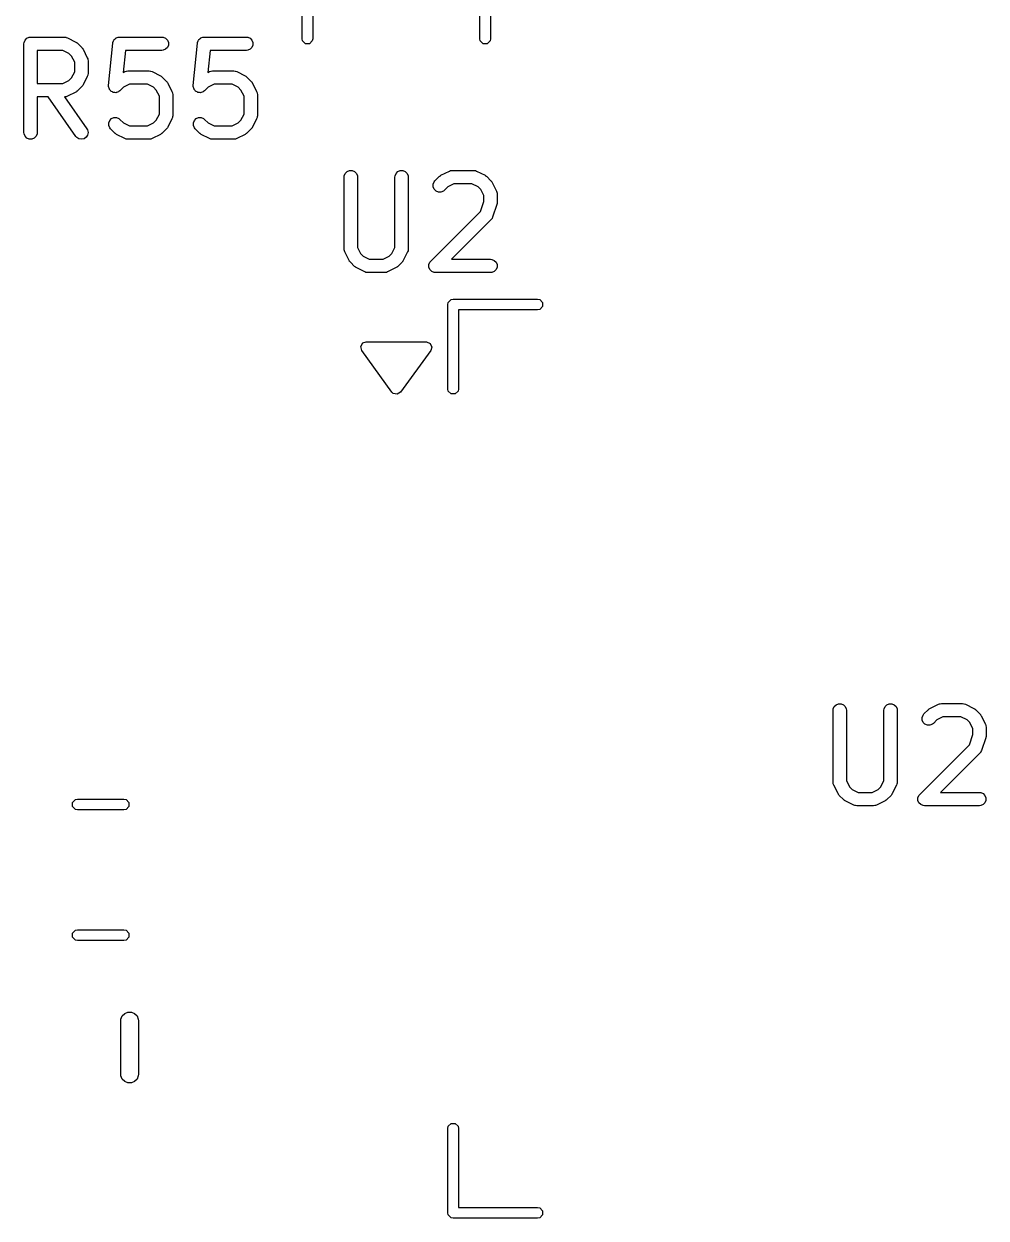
# Model space of a CAD drawing. Header units: inches. Extents: x 1.31 to 5.24, y -7.02 to -1.13.
# Drawn here: x 3.516 to 3.942, y -3.225 to -2.696 of the extents above; entities that cross this region are included whole.
import ezdxf

# ---------------------------------------------------------------- set-up
doc = ezdxf.new("R2010")
doc.units = ezdxf.units.IN
doc.header["$MEASUREMENT"] = 0
doc.layers.add('F.Silkscreen', color=41, linetype='CONTINUOUS', true_color=0xf2eda1)

msp = doc.modelspace()

# ---------------------------------------------------------------- linework, layer by layer
at = {"layer": 'F.Silkscreen', "linetype": 'CONTINUOUS'}
for p, q in [((3.63937, -2.70276), (3.63937, -2.54488)), ((3.72283, -2.54488), (3.72283, -2.70276)), ((3.64409, -2.54724), (3.64409, -2.70276)), ((3.71811, -2.70276), (3.71811, -2.54724)), ((3.51623, -2.70434), (3.51667, -2.70327)), ((3.51667, -2.70327), (3.51748, -2.70246)), ((3.51748, -2.70246), (3.51855, -2.70202)), ((3.51855, -2.70202), (3.51912, -2.70196)), ((3.51912, -2.70196), (3.53412, -2.70196)), ((3.53412, -2.70196), (3.5347, -2.70202)), ((3.5347, -2.70202), (3.53479, -2.70206)), ((3.53479, -2.70206), (3.5349, -2.70207)), ((3.5349, -2.70207), (3.53544, -2.70227)), ((3.53544, -2.70227), (3.53919, -2.70415)), ((3.55587, -2.70367), (3.55604, -2.70327)), ((3.55604, -2.70327), (3.55614, -2.70317)), ((3.55614, -2.70317), (3.55621, -2.70304)), ((3.55621, -2.70304), (3.55655, -2.70276)), ((3.55655, -2.70276), (3.55685, -2.70246)), ((3.55685, -2.70246), (3.55699, -2.7024)), ((3.55699, -2.7024), (3.5571, -2.70231)), ((3.5571, -2.70231), (3.55752, -2.70218)), ((3.55752, -2.70218), (3.55792, -2.70202)), ((3.55792, -2.70202), (3.55814, -2.702)), ((3.55814, -2.702), (3.55821, -2.70198)), ((3.55821, -2.70198), (3.55828, -2.70198)), ((3.55828, -2.70198), (3.55849, -2.70196)), ((3.55849, -2.70196), (3.57724, -2.70196)), ((3.57724, -2.70196), (3.57782, -2.70202)), ((3.57782, -2.70202), (3.57888, -2.70246)), ((3.57888, -2.70246), (3.5797, -2.70327)), ((3.5797, -2.70327), (3.58014, -2.70434)), ((3.59337, -2.70367), (3.59353, -2.70327)), ((3.59353, -2.70327), (3.59364, -2.70317)), ((3.59364, -2.70317), (3.59371, -2.70304)), ((3.59371, -2.70304), (3.59404, -2.70276)), ((3.59404, -2.70276), (3.59435, -2.70246)), ((3.59435, -2.70246), (3.59448, -2.7024)), ((3.59448, -2.7024), (3.5946, -2.70231)), ((3.5946, -2.70231), (3.59501, -2.70218)), ((3.59501, -2.70218), (3.59541, -2.70202)), ((3.59541, -2.70202), (3.59563, -2.702)), ((3.59563, -2.702), (3.5957, -2.70198)), ((3.5957, -2.70198), (3.59577, -2.70198)), ((3.59577, -2.70198), (3.59599, -2.70196)), ((3.59599, -2.70196), (3.61474, -2.70196)), ((3.61474, -2.70196), (3.61531, -2.70202)), ((3.61531, -2.70202), (3.61638, -2.70246)), ((3.61638, -2.70246), (3.61719, -2.70327)), ((3.61719, -2.70327), (3.61763, -2.70434)), ((3.63955, -2.70366), (3.63937, -2.70276)), ((3.64409, -2.70276), (3.64391, -2.70366)), ((3.71829, -2.70366), (3.71811, -2.70276)), ((3.72283, -2.70276), (3.72265, -2.70366)), ((3.51617, -2.70491), (3.51623, -2.70434)), ((3.51617, -2.74428), (3.51617, -2.70491)), ((3.53342, -2.70787), (3.52208, -2.70787)), ((3.52208, -2.70787), (3.52208, -2.72258)), ((3.53612, -2.70922), (3.53342, -2.70787)), ((3.53919, -2.70415), (3.53944, -2.7043)), ((3.53944, -2.7043), (3.53951, -2.70433)), ((3.53951, -2.70433), (3.53959, -2.7044)), ((3.53959, -2.7044), (3.53968, -2.70446)), ((3.53968, -2.70446), (3.53973, -2.70452)), ((3.53973, -2.70452), (3.53996, -2.7047)), ((3.53996, -2.7047), (3.54183, -2.70658)), ((3.54183, -2.70658), (3.54202, -2.7068)), ((3.54202, -2.7068), (3.54208, -2.70685)), ((3.54208, -2.70685), (3.54213, -2.70694)), ((3.54213, -2.70694), (3.5422, -2.70702)), ((3.5422, -2.70702), (3.54223, -2.7071)), ((3.54223, -2.7071), (3.54239, -2.70734)), ((3.54239, -2.70734), (3.54426, -2.71109)), ((3.55368, -2.72337), (3.55555, -2.70462)), ((3.55555, -2.70462), (3.5556, -2.70441)), ((3.5556, -2.70434), (3.55562, -2.70427)), ((3.5556, -2.70441), (3.5556, -2.70434)), ((3.55562, -2.70427), (3.55567, -2.70405)), ((3.55567, -2.70405), (3.55587, -2.70367)), ((3.56116, -2.70787), (3.56019, -2.71764)), ((3.57724, -2.70787), (3.56116, -2.70787)), ((3.57782, -2.70781), (3.57724, -2.70787)), ((3.57888, -2.70737), (3.57782, -2.70781)), ((3.5797, -2.70655), (3.57888, -2.70737)), ((3.58014, -2.70549), (3.5797, -2.70655)), ((3.58014, -2.70434), (3.58014, -2.70549)), ((3.59118, -2.72337), (3.59305, -2.70462)), ((3.59305, -2.70462), (3.59309, -2.70441)), ((3.59309, -2.70434), (3.59312, -2.70427)), ((3.59309, -2.70441), (3.59309, -2.70434)), ((3.59312, -2.70427), (3.59316, -2.70405)), ((3.59316, -2.70405), (3.59337, -2.70367)), ((3.59866, -2.70787), (3.59768, -2.71764)), ((3.61474, -2.70787), (3.59866, -2.70787)), ((3.61531, -2.70781), (3.61474, -2.70787)), ((3.61638, -2.70737), (3.61531, -2.70781)), ((3.61719, -2.70655), (3.61638, -2.70737)), ((3.61763, -2.70549), (3.61719, -2.70655)), ((3.61763, -2.70434), (3.61763, -2.70549)), ((3.64083, -2.70494), (3.63955, -2.70366)), ((3.64264, -2.70494), (3.64083, -2.70494)), ((3.64391, -2.70366), (3.64264, -2.70494)), ((3.71957, -2.70494), (3.71829, -2.70366)), ((3.72138, -2.70494), (3.71957, -2.70494)), ((3.72265, -2.70366), (3.72138, -2.70494)), ((3.53732, -2.71041), (3.53612, -2.70922)), ((3.53867, -2.71311), (3.53732, -2.71041)), ((3.53867, -2.71734), (3.53867, -2.71311)), ((3.54426, -2.71109), (3.54447, -2.71163)), ((3.54447, -2.71163), (3.54448, -2.71174)), ((3.54448, -2.71174), (3.54452, -2.71184)), ((3.54452, -2.71184), (3.54457, -2.71241)), ((3.54457, -2.71241), (3.54457, -2.71804)), ((3.53732, -2.72004), (3.53867, -2.71734)), ((3.54426, -2.71936), (3.54239, -2.72311)), ((3.54447, -2.71882), (3.54426, -2.71936)), ((3.54448, -2.71871), (3.54447, -2.71882)), ((3.54452, -2.71861), (3.54448, -2.71871)), ((3.54457, -2.71804), (3.54452, -2.71861)), ((3.56019, -2.71764), (3.56092, -2.71727)), ((3.56092, -2.71727), (3.56146, -2.71706)), ((3.56146, -2.71706), (3.56157, -2.71706)), ((3.56157, -2.71706), (3.56167, -2.71702)), ((3.56167, -2.71702), (3.56224, -2.71696)), ((3.56224, -2.71696), (3.57162, -2.71696)), ((3.57162, -2.71696), (3.57219, -2.71702)), ((3.57219, -2.71702), (3.57229, -2.71706)), ((3.57229, -2.71706), (3.5724, -2.71706)), ((3.5724, -2.71706), (3.57294, -2.71727)), ((3.57294, -2.71727), (3.57669, -2.71915)), ((3.57669, -2.71915), (3.57693, -2.7193)), ((3.57693, -2.7193), (3.57701, -2.71933)), ((3.57701, -2.71933), (3.57709, -2.7194)), ((3.57709, -2.7194), (3.57718, -2.71945)), ((3.57718, -2.71945), (3.57723, -2.71951)), ((3.57723, -2.71951), (3.57745, -2.7197)), ((3.59768, -2.71764), (3.59842, -2.71727)), ((3.59842, -2.71727), (3.59896, -2.71706)), ((3.59896, -2.71706), (3.59906, -2.71706)), ((3.59906, -2.71706), (3.59916, -2.71702)), ((3.59916, -2.71702), (3.59974, -2.71696)), ((3.59974, -2.71696), (3.60911, -2.71696)), ((3.60911, -2.71696), (3.60969, -2.71702)), ((3.60969, -2.71702), (3.60979, -2.71706)), ((3.60979, -2.71706), (3.60989, -2.71706)), ((3.60989, -2.71706), (3.61043, -2.71727)), ((3.61043, -2.71727), (3.61418, -2.71915)), ((3.61418, -2.71915), (3.61443, -2.7193)), ((3.61443, -2.7193), (3.6145, -2.71933)), ((3.6145, -2.71933), (3.61458, -2.7194)), ((3.61458, -2.7194), (3.61467, -2.71945)), ((3.61467, -2.71945), (3.61472, -2.71951)), ((3.61472, -2.71951), (3.61495, -2.7197)), ((3.52208, -2.72258), (3.53342, -2.72258)), ((3.53342, -2.72258), (3.53612, -2.72124)), ((3.53612, -2.72124), (3.53732, -2.72004)), ((3.54183, -2.72387), (3.53996, -2.72575)), ((3.54202, -2.72365), (3.54183, -2.72387)), ((3.54208, -2.7236), (3.54202, -2.72365)), ((3.54213, -2.72351), (3.54208, -2.7236)), ((3.5422, -2.72343), (3.54213, -2.72351)), ((3.54223, -2.72336), (3.5422, -2.72343)), ((3.54239, -2.72311), (3.54223, -2.72336)), ((3.55368, -2.72395), (3.55368, -2.72337)), ((3.55372, -2.72409), (3.55368, -2.72395)), ((3.55372, -2.72424), (3.55372, -2.72409)), ((3.55389, -2.72464), (3.55372, -2.72424)), ((3.55401, -2.72505), (3.55389, -2.72464)), ((3.56024, -2.72421), (3.55871, -2.72575)), ((3.56294, -2.72287), (3.56024, -2.72421)), ((3.57092, -2.72287), (3.56294, -2.72287)), ((3.57362, -2.72421), (3.57092, -2.72287)), ((3.57481, -2.72541), (3.57362, -2.72421)), ((3.57745, -2.7197), (3.57933, -2.72157)), ((3.57933, -2.72157), (3.57951, -2.7218)), ((3.57951, -2.7218), (3.57957, -2.72185)), ((3.57957, -2.72185), (3.57963, -2.72194)), ((3.57963, -2.72194), (3.5797, -2.72202)), ((3.5797, -2.72202), (3.57973, -2.72209)), ((3.57973, -2.72209), (3.57988, -2.72234)), ((3.57988, -2.72234), (3.58176, -2.72609)), ((3.59117, -2.72395), (3.59118, -2.72337)), ((3.59122, -2.72409), (3.59117, -2.72395)), ((3.59122, -2.72424), (3.59122, -2.72409)), ((3.59138, -2.72464), (3.59122, -2.72424)), ((3.59151, -2.72505), (3.59138, -2.72464)), ((3.59774, -2.72421), (3.5962, -2.72575)), ((3.60043, -2.72287), (3.59774, -2.72421)), ((3.60841, -2.72287), (3.60043, -2.72287)), ((3.61111, -2.72421), (3.60841, -2.72287)), ((3.61231, -2.72541), (3.61111, -2.72421)), ((3.61495, -2.7197), (3.61682, -2.72157)), ((3.61682, -2.72157), (3.61701, -2.7218)), ((3.61701, -2.7218), (3.61707, -2.72185)), ((3.61707, -2.72185), (3.61712, -2.72194)), ((3.61712, -2.72194), (3.61719, -2.72202)), ((3.61719, -2.72202), (3.61722, -2.72209)), ((3.61722, -2.72209), (3.61738, -2.72234)), ((3.61738, -2.72234), (3.61925, -2.72609)), ((3.52696, -2.72849), (3.52208, -2.72849)), ((3.52208, -2.72849), (3.52208, -2.74428)), ((3.5392, -2.74598), (3.52696, -2.72849)), ((3.5347, -2.72843), (3.53416, -2.72848)), ((3.53416, -2.72848), (3.54404, -2.74259)), ((3.53479, -2.72839), (3.5347, -2.72843)), ((3.5349, -2.72838), (3.53479, -2.72839)), ((3.53544, -2.72818), (3.5349, -2.72838)), ((3.53919, -2.7263), (3.53544, -2.72818)), ((3.53944, -2.72615), (3.53919, -2.7263)), ((3.53951, -2.72612), (3.53944, -2.72615)), ((3.53959, -2.72605), (3.53951, -2.72612)), ((3.53968, -2.72599), (3.53959, -2.72605)), ((3.53973, -2.72594), (3.53968, -2.72599)), ((3.53996, -2.72575), (3.53973, -2.72594)), ((3.55411, -2.72516), (3.55401, -2.72505)), ((3.55416, -2.7253), (3.55411, -2.72516)), ((3.55447, -2.72561), (3.55416, -2.7253)), ((3.55474, -2.72594), (3.55447, -2.72561)), ((3.55487, -2.72601), (3.55474, -2.72594)), ((3.55498, -2.72612), (3.55487, -2.72601)), ((3.55538, -2.72628), (3.55498, -2.72612)), ((3.55576, -2.72649), (3.55538, -2.72628)), ((3.5559, -2.7265), (3.55576, -2.72649)), ((3.55604, -2.72656), (3.5559, -2.7265)), ((3.55647, -2.72656), (3.55604, -2.72656)), ((3.5569, -2.7266), (3.55647, -2.72656)), ((3.55705, -2.72656), (3.5569, -2.7266)), ((3.55719, -2.72656), (3.55705, -2.72656)), ((3.55759, -2.72639), (3.55719, -2.72656)), ((3.55801, -2.72627), (3.55759, -2.72639)), ((3.55812, -2.72617), (3.55801, -2.72627)), ((3.55826, -2.72612), (3.55812, -2.72617)), ((3.55871, -2.72575), (3.55826, -2.72612)), ((3.57616, -2.72811), (3.57481, -2.72541)), ((3.57616, -2.73609), (3.57616, -2.72811)), ((3.58176, -2.72609), (3.58196, -2.72663)), ((3.58196, -2.72663), (3.58197, -2.72674)), ((3.58197, -2.72674), (3.58201, -2.72684)), ((3.58201, -2.72684), (3.58207, -2.72741)), ((3.58207, -2.72741), (3.58207, -2.73679)), ((3.5916, -2.72516), (3.59151, -2.72505)), ((3.59166, -2.7253), (3.5916, -2.72516)), ((3.59196, -2.72561), (3.59166, -2.7253)), ((3.59224, -2.72594), (3.59196, -2.72561)), ((3.59237, -2.72601), (3.59224, -2.72594)), ((3.59247, -2.72612), (3.59237, -2.72601)), ((3.59287, -2.72628), (3.59247, -2.72612)), ((3.59325, -2.72649), (3.59287, -2.72628)), ((3.5934, -2.7265), (3.59325, -2.72649)), ((3.59354, -2.72656), (3.5934, -2.7265)), ((3.59397, -2.72656), (3.59354, -2.72656)), ((3.5944, -2.7266), (3.59397, -2.72656)), ((3.59454, -2.72656), (3.5944, -2.7266)), ((3.59469, -2.72656), (3.59454, -2.72656)), ((3.59509, -2.72639), (3.59469, -2.72656)), ((3.5955, -2.72627), (3.59509, -2.72639)), ((3.59562, -2.72617), (3.5955, -2.72627)), ((3.59575, -2.72612), (3.59562, -2.72617)), ((3.5962, -2.72575), (3.59575, -2.72612)), ((3.61366, -2.72811), (3.61231, -2.72541)), ((3.61366, -2.73609), (3.61366, -2.72811)), ((3.61925, -2.72609), (3.61946, -2.72663)), ((3.61946, -2.72663), (3.61947, -2.72674)), ((3.61947, -2.72674), (3.61951, -2.72684)), ((3.61951, -2.72684), (3.61956, -2.72741)), ((3.61956, -2.72741), (3.61956, -2.73679)), ((3.55372, -2.73996), (3.55416, -2.73889)), ((3.55372, -2.74111), (3.55372, -2.73996)), ((3.55416, -2.73889), (3.55498, -2.73808)), ((3.55498, -2.73808), (3.55604, -2.73764)), ((3.55604, -2.73764), (3.55719, -2.73764)), ((3.55719, -2.73764), (3.55826, -2.73808)), ((3.55826, -2.73808), (3.55871, -2.73845)), ((3.55871, -2.73845), (3.56024, -2.73998)), ((3.56024, -2.73998), (3.56294, -2.74133)), ((3.57092, -2.74133), (3.57362, -2.73998)), ((3.57362, -2.73998), (3.57481, -2.73879)), ((3.57481, -2.73879), (3.57616, -2.73609)), ((3.58176, -2.73811), (3.57988, -2.74186)), ((3.58196, -2.73757), (3.58176, -2.73811)), ((3.58197, -2.73746), (3.58196, -2.73757)), ((3.58201, -2.73736), (3.58197, -2.73746)), ((3.58207, -2.73679), (3.58201, -2.73736)), ((3.59122, -2.73996), (3.59166, -2.73889)), ((3.59122, -2.74111), (3.59122, -2.73996)), ((3.59166, -2.73889), (3.59247, -2.73808)), ((3.59247, -2.73808), (3.59354, -2.73764)), ((3.59354, -2.73764), (3.59469, -2.73764)), ((3.59469, -2.73764), (3.59575, -2.73808)), ((3.59575, -2.73808), (3.5962, -2.73845)), ((3.5962, -2.73845), (3.59774, -2.73998)), ((3.59774, -2.73998), (3.60043, -2.74133)), ((3.60841, -2.74133), (3.61111, -2.73998)), ((3.61111, -2.73998), (3.61231, -2.73879)), ((3.61231, -2.73879), (3.61366, -2.73609)), ((3.61925, -2.73811), (3.61738, -2.74186)), ((3.61946, -2.73757), (3.61925, -2.73811)), ((3.61947, -2.73746), (3.61946, -2.73757)), ((3.61951, -2.73736), (3.61947, -2.73746)), ((3.61956, -2.73679), (3.61951, -2.73736)), ((3.51623, -2.74486), (3.51617, -2.74428)), ((3.51667, -2.74592), (3.51623, -2.74486)), ((3.51748, -2.74674), (3.51667, -2.74592)), ((3.52158, -2.74592), (3.52076, -2.74674)), ((3.52202, -2.74486), (3.52158, -2.74592)), ((3.52208, -2.74428), (3.52202, -2.74486)), ((3.54437, -2.74535), (3.54375, -2.74633)), ((3.54404, -2.74259), (3.54432, -2.7431)), ((3.54432, -2.7431), (3.54457, -2.74422)), ((3.54457, -2.74422), (3.54437, -2.74535)), ((3.55416, -2.74218), (3.55372, -2.74111)), ((3.55453, -2.74262), (3.55416, -2.74218)), ((3.5564, -2.7445), (3.55453, -2.74262)), ((3.55663, -2.74468), (3.5564, -2.7445)), ((3.55668, -2.74474), (3.55663, -2.74468)), ((3.55677, -2.7448), (3.55668, -2.74474)), ((3.55685, -2.74486), (3.55677, -2.7448)), ((3.55692, -2.74489), (3.55685, -2.74486)), ((3.55717, -2.74505), (3.55692, -2.74489)), ((3.56092, -2.74693), (3.55717, -2.74505)), ((3.56294, -2.74133), (3.57092, -2.74133)), ((3.57669, -2.74505), (3.57294, -2.74693)), ((3.57693, -2.74489), (3.57669, -2.74505)), ((3.57701, -2.74486), (3.57693, -2.74489)), ((3.57709, -2.7448), (3.57701, -2.74486)), ((3.57718, -2.74474), (3.57709, -2.7448)), ((3.57723, -2.74468), (3.57718, -2.74474)), ((3.57745, -2.7445), (3.57723, -2.74468)), ((3.57933, -2.74262), (3.57745, -2.7445)), ((3.57951, -2.7424), (3.57933, -2.74262)), ((3.57957, -2.74235), (3.57951, -2.7424)), ((3.57963, -2.74226), (3.57957, -2.74235)), ((3.5797, -2.74218), (3.57963, -2.74226)), ((3.57973, -2.7421), (3.5797, -2.74218)), ((3.57988, -2.74186), (3.57973, -2.7421)), ((3.59166, -2.74218), (3.59122, -2.74111)), ((3.59203, -2.74262), (3.59166, -2.74218)), ((3.5939, -2.7445), (3.59203, -2.74262)), ((3.59413, -2.74468), (3.5939, -2.7445)), ((3.59418, -2.74474), (3.59413, -2.74468)), ((3.59427, -2.7448), (3.59418, -2.74474)), ((3.59435, -2.74486), (3.59427, -2.7448)), ((3.59442, -2.74489), (3.59435, -2.74486)), ((3.59467, -2.74505), (3.59442, -2.74489)), ((3.59842, -2.74693), (3.59467, -2.74505)), ((3.60043, -2.74133), (3.60841, -2.74133)), ((3.61418, -2.74505), (3.61043, -2.74693)), ((3.61443, -2.74489), (3.61418, -2.74505)), ((3.6145, -2.74486), (3.61443, -2.74489)), ((3.61458, -2.7448), (3.6145, -2.74486)), ((3.61467, -2.74474), (3.61458, -2.7448)), ((3.61472, -2.74468), (3.61467, -2.74474)), ((3.61495, -2.7445), (3.61472, -2.74468)), ((3.61682, -2.74262), (3.61495, -2.7445)), ((3.61701, -2.7424), (3.61682, -2.74262)), ((3.61707, -2.74235), (3.61701, -2.7424)), ((3.61712, -2.74226), (3.61707, -2.74235)), ((3.61719, -2.74218), (3.61712, -2.74226)), ((3.61722, -2.7421), (3.61719, -2.74218)), ((3.61738, -2.74186), (3.61722, -2.7421)), ((3.51855, -2.74718), (3.51748, -2.74674)), ((3.5197, -2.74718), (3.51855, -2.74718)), ((3.52076, -2.74674), (3.5197, -2.74718)), ((3.53958, -2.74642), (3.5392, -2.74598)), ((3.54055, -2.74704), (3.53958, -2.74642)), ((3.54168, -2.74724), (3.54055, -2.74704)), ((3.54281, -2.74699), (3.54168, -2.74724)), ((3.54375, -2.74633), (3.54281, -2.74699)), ((3.56146, -2.74713), (3.56092, -2.74693)), ((3.56157, -2.74714), (3.56146, -2.74713)), ((3.56167, -2.74718), (3.56157, -2.74714)), ((3.56224, -2.74724), (3.56167, -2.74718)), ((3.57162, -2.74724), (3.56224, -2.74724)), ((3.57219, -2.74718), (3.57162, -2.74724)), ((3.57229, -2.74714), (3.57219, -2.74718)), ((3.5724, -2.74713), (3.57229, -2.74714)), ((3.57294, -2.74693), (3.5724, -2.74713)), ((3.59896, -2.74713), (3.59842, -2.74693)), ((3.59906, -2.74714), (3.59896, -2.74713)), ((3.59916, -2.74718), (3.59906, -2.74714)), ((3.59974, -2.74724), (3.59916, -2.74718)), ((3.60911, -2.74724), (3.59974, -2.74724)), ((3.60969, -2.74718), (3.60911, -2.74724)), ((3.60979, -2.74714), (3.60969, -2.74718)), ((3.60989, -2.74713), (3.60979, -2.74714)), ((3.61043, -2.74693), (3.60989, -2.74713)), ((3.65849, -2.76233), (3.65931, -2.76151)), ((3.65931, -2.76151), (3.66037, -2.76107)), ((3.66037, -2.76107), (3.66152, -2.76107)), ((3.66152, -2.76107), (3.66259, -2.76151)), ((3.66259, -2.76151), (3.6634, -2.76233)), ((3.68099, -2.76233), (3.68181, -2.76151)), ((3.68181, -2.76151), (3.68287, -2.76107)), ((3.68287, -2.76107), (3.68402, -2.76107)), ((3.68402, -2.76107), (3.68509, -2.76151)), ((3.68509, -2.76151), (3.6859, -2.76233)), ((3.70087, -2.7632), (3.70462, -2.76133)), ((3.70462, -2.76133), (3.70516, -2.76112)), ((3.70516, -2.76112), (3.70527, -2.76111)), ((3.70527, -2.76111), (3.70537, -2.76107)), ((3.70537, -2.76107), (3.70594, -2.76102)), ((3.70594, -2.76102), (3.71532, -2.76102)), ((3.71532, -2.76102), (3.71589, -2.76107)), ((3.71589, -2.76107), (3.71599, -2.76111)), ((3.71599, -2.76111), (3.7161, -2.76112)), ((3.7161, -2.76112), (3.71664, -2.76133)), ((3.71664, -2.76133), (3.72039, -2.7632)), ((3.658, -2.76397), (3.65805, -2.76339)), ((3.658, -2.79584), (3.658, -2.76397)), ((3.65805, -2.76339), (3.65849, -2.76233)), ((3.6634, -2.76233), (3.66384, -2.76339)), ((3.66384, -2.76339), (3.6639, -2.76397)), ((3.6639, -2.76397), (3.6639, -2.79514)), ((3.68049, -2.76397), (3.68055, -2.76339)), ((3.68049, -2.79514), (3.68049, -2.76397)), ((3.68055, -2.76339), (3.68099, -2.76233)), ((3.6859, -2.76233), (3.68634, -2.76339)), ((3.68634, -2.76339), (3.6864, -2.76397)), ((3.6864, -2.76397), (3.6864, -2.79584)), ((3.69742, -2.76714), (3.69786, -2.76608)), ((3.69786, -2.76608), (3.69823, -2.76563)), ((3.69823, -2.76563), (3.70011, -2.76376)), ((3.70011, -2.76376), (3.70033, -2.76357)), ((3.70033, -2.76357), (3.70038, -2.76351)), ((3.70038, -2.76351), (3.70047, -2.76346)), ((3.70047, -2.76346), (3.70055, -2.76339)), ((3.70055, -2.76339), (3.70062, -2.76336)), ((3.70062, -2.76336), (3.70087, -2.7632)), ((3.70664, -2.76692), (3.70394, -2.76827)), ((3.71462, -2.76692), (3.70664, -2.76692)), ((3.71732, -2.76827), (3.71462, -2.76692)), ((3.72039, -2.7632), (3.72063, -2.76336)), ((3.72063, -2.76336), (3.72071, -2.76339)), ((3.72071, -2.76339), (3.72079, -2.76346)), ((3.72079, -2.76346), (3.72088, -2.76351)), ((3.72088, -2.76351), (3.72093, -2.76357)), ((3.72093, -2.76357), (3.72115, -2.76376)), ((3.72115, -2.76376), (3.72303, -2.76563)), ((3.72303, -2.76563), (3.72321, -2.76586)), ((3.72321, -2.76586), (3.72327, -2.76591)), ((3.72327, -2.76591), (3.72333, -2.766)), ((3.72333, -2.766), (3.7234, -2.76608)), ((3.7234, -2.76608), (3.72343, -2.76615)), ((3.72343, -2.76615), (3.72358, -2.7664)), ((3.72358, -2.7664), (3.72546, -2.77015)), ((3.69742, -2.76829), (3.69742, -2.76714)), ((3.69786, -2.76936), (3.69742, -2.76829)), ((3.69868, -2.77017), (3.69786, -2.76936)), ((3.69974, -2.77061), (3.69868, -2.77017)), ((3.70089, -2.77061), (3.69974, -2.77061)), ((3.70196, -2.77017), (3.70089, -2.77061)), ((3.70241, -2.76981), (3.70196, -2.77017)), ((3.70394, -2.76827), (3.70241, -2.76981)), ((3.71851, -2.76947), (3.71732, -2.76827)), ((3.71986, -2.77217), (3.71851, -2.76947)), ((3.71986, -2.77474), (3.71986, -2.77217)), ((3.72546, -2.77015), (3.72566, -2.77069)), ((3.72566, -2.77069), (3.72567, -2.77079)), ((3.72567, -2.77079), (3.72571, -2.77089)), ((3.72571, -2.77089), (3.72577, -2.77147)), ((3.72577, -2.77147), (3.72577, -2.77522)), ((3.71836, -2.77925), (3.71986, -2.77474)), ((3.72562, -2.77615), (3.72374, -2.78178)), ((3.72568, -2.77587), (3.72562, -2.77615)), ((3.72571, -2.77579), (3.72568, -2.77587)), ((3.72572, -2.77569), (3.72571, -2.77579)), ((3.72575, -2.77559), (3.72572, -2.77569)), ((3.72577, -2.77522), (3.72574, -2.77551)), ((3.72574, -2.77551), (3.72575, -2.77559)), ((3.69636, -2.80125), (3.71836, -2.77925)), ((3.72303, -2.78293), (3.70557, -2.80039)), ((3.7234, -2.78248), (3.72303, -2.78293)), ((3.72344, -2.78238), (3.7234, -2.78248)), ((3.72351, -2.7823), (3.72344, -2.78238)), ((3.72374, -2.78178), (3.72351, -2.7823)), ((3.65805, -2.79642), (3.658, -2.79584)), ((3.65809, -2.79651), (3.65805, -2.79642)), ((3.6581, -2.79662), (3.65809, -2.79651)), ((3.65831, -2.79716), (3.6581, -2.79662)), ((3.66018, -2.80091), (3.65831, -2.79716)), ((3.6639, -2.79514), (3.66525, -2.79784)), ((3.66525, -2.79784), (3.66645, -2.79904)), ((3.67795, -2.79904), (3.67914, -2.79784)), ((3.67914, -2.79784), (3.68049, -2.79514)), ((3.68609, -2.79716), (3.68421, -2.80091)), ((3.68629, -2.79662), (3.68609, -2.79716)), ((3.6863, -2.79651), (3.68629, -2.79662)), ((3.68634, -2.79642), (3.6863, -2.79651)), ((3.6864, -2.79584), (3.68634, -2.79642)), ((3.66034, -2.80116), (3.66018, -2.80091)), ((3.66037, -2.80123), (3.66034, -2.80116)), ((3.66043, -2.80131), (3.66037, -2.80123)), ((3.66049, -2.8014), (3.66043, -2.80131)), ((3.66055, -2.80145), (3.66049, -2.8014)), ((3.66074, -2.80168), (3.66055, -2.80145)), ((3.66261, -2.80355), (3.66074, -2.80168)), ((3.66284, -2.80374), (3.66261, -2.80355)), ((3.66289, -2.8038), (3.66284, -2.80374)), ((3.66298, -2.80385), (3.66289, -2.8038)), ((3.66306, -2.80392), (3.66298, -2.80385)), ((3.66313, -2.80395), (3.66306, -2.80392)), ((3.66338, -2.80411), (3.66313, -2.80395)), ((3.66713, -2.80598), (3.66338, -2.80411)), ((3.66645, -2.79904), (3.66914, -2.80039)), ((3.66914, -2.80039), (3.67525, -2.80039)), ((3.67525, -2.80039), (3.67795, -2.79904)), ((3.68102, -2.80411), (3.67727, -2.80598)), ((3.68126, -2.80395), (3.68102, -2.80411)), ((3.68134, -2.80392), (3.68126, -2.80395)), ((3.68142, -2.80385), (3.68134, -2.80392)), ((3.68151, -2.8038), (3.68142, -2.80385)), ((3.68156, -2.80374), (3.68151, -2.8038)), ((3.68178, -2.80355), (3.68156, -2.80374)), ((3.68366, -2.80168), (3.68178, -2.80355)), ((3.68384, -2.80145), (3.68366, -2.80168)), ((3.6839, -2.8014), (3.68384, -2.80145)), ((3.68396, -2.80131), (3.6839, -2.8014)), ((3.68403, -2.80123), (3.68396, -2.80131)), ((3.68406, -2.80116), (3.68403, -2.80123)), ((3.68421, -2.80091), (3.68406, -2.80116)), ((3.69555, -2.80276), (3.69599, -2.8017)), ((3.69555, -2.80392), (3.69555, -2.80276)), ((3.69599, -2.80498), (3.69555, -2.80392)), ((3.69599, -2.8017), (3.69636, -2.80125)), ((3.70557, -2.80039), (3.72282, -2.80039)), ((3.72282, -2.80039), (3.72339, -2.80044)), ((3.72339, -2.80044), (3.72446, -2.80088)), ((3.72446, -2.80088), (3.72527, -2.8017)), ((3.72527, -2.8017), (3.72571, -2.80276)), ((3.72571, -2.80392), (3.72527, -2.80498)), ((3.72571, -2.80276), (3.72571, -2.80392)), ((3.66767, -2.80619), (3.66713, -2.80598)), ((3.66777, -2.80619), (3.66767, -2.80619)), ((3.66787, -2.80624), (3.66777, -2.80619)), ((3.66845, -2.80629), (3.66787, -2.80624)), ((3.67595, -2.80629), (3.66845, -2.80629)), ((3.67652, -2.80624), (3.67595, -2.80629)), ((3.67662, -2.80619), (3.67652, -2.80624)), ((3.67673, -2.80619), (3.67662, -2.80619)), ((3.67727, -2.80598), (3.67673, -2.80619)), ((3.6968, -2.80579), (3.69599, -2.80498)), ((3.69787, -2.80624), (3.6968, -2.80579)), ((3.69844, -2.80629), (3.69787, -2.80624)), ((3.72282, -2.80629), (3.69844, -2.80629)), ((3.72339, -2.80624), (3.72282, -2.80629)), ((3.72446, -2.80579), (3.72339, -2.80624)), ((3.72527, -2.80498), (3.72446, -2.80579)), ((3.70394, -2.82047), (3.70412, -2.81957)), ((3.70412, -2.81957), (3.7054, -2.81829)), ((3.7054, -2.81829), (3.7063, -2.81811)), ((3.7063, -2.81811), (3.7437, -2.81811)), ((3.7437, -2.81811), (3.7446, -2.81829)), ((3.7446, -2.81829), (3.74588, -2.81957)), ((3.74588, -2.81957), (3.74588, -2.82138)), ((3.70394, -2.85787), (3.70394, -2.82047)), ((3.7437, -2.82283), (3.70866, -2.82283)), ((3.70866, -2.82283), (3.70866, -2.85787)), ((3.7446, -2.82265), (3.7437, -2.82283)), ((3.74588, -2.82138), (3.7446, -2.82265)), ((3.66538, -2.839), (3.66633, -2.83746)), ((3.6658, -2.84075), (3.66538, -2.839)), ((3.67919, -2.85926), (3.6658, -2.84075)), ((3.66633, -2.83746), (3.66772, -2.83701)), ((3.66772, -2.83701), (3.69449, -2.83701)), ((3.6964, -2.84075), (3.68302, -2.85926)), ((3.69449, -2.83701), (3.69616, -2.8377)), ((3.69616, -2.8377), (3.69685, -2.83937)), ((3.69685, -2.83937), (3.6964, -2.84075)), ((3.67972, -2.85979), (3.67919, -2.85926)), ((3.68148, -2.86021), (3.67972, -2.85979)), ((3.68302, -2.85926), (3.68148, -2.86021)), ((3.70412, -2.85878), (3.70394, -2.85787)), ((3.7054, -2.86006), (3.70412, -2.85878)), ((3.7072, -2.86006), (3.7054, -2.86006)), ((3.70848, -2.85878), (3.7072, -2.86006)), ((3.70866, -2.85787), (3.70848, -2.85878)), ((3.87453, -3.00019), (3.87459, -2.99961)), ((3.87459, -2.99961), (3.87503, -2.99855)), ((3.87503, -2.99855), (3.87584, -2.99773)), ((3.87584, -2.99773), (3.87691, -2.99729)), ((3.87691, -2.99729), (3.87806, -2.99729)), ((3.87806, -2.99729), (3.87912, -2.99773)), ((3.87912, -2.99773), (3.87994, -2.99855)), ((3.87994, -2.99855), (3.88038, -2.99961)), ((3.88038, -2.99961), (3.88044, -3.00019)), ((3.89703, -3.00019), (3.89709, -2.99961)), ((3.89709, -2.99961), (3.89753, -2.99855)), ((3.89753, -2.99855), (3.89834, -2.99773)), ((3.89834, -2.99773), (3.89941, -2.99729)), ((3.89941, -2.99729), (3.90056, -2.99729)), ((3.90056, -2.99729), (3.90162, -2.99773)), ((3.90162, -2.99773), (3.90244, -2.99855)), ((3.90244, -2.99855), (3.90288, -2.99961)), ((3.90288, -2.99961), (3.90293, -3.00019)), ((3.91664, -2.99998), (3.91687, -2.99979)), ((3.91687, -2.99979), (3.91692, -2.99973)), ((3.91692, -2.99973), (3.91701, -2.99968)), ((3.91701, -2.99968), (3.91709, -2.99961)), ((3.91709, -2.99961), (3.91716, -2.99958)), ((3.91716, -2.99958), (3.91741, -2.99942)), ((3.91741, -2.99942), (3.92116, -2.99755)), ((3.92116, -2.99755), (3.9217, -2.99734)), ((3.9217, -2.99734), (3.9218, -2.99733)), ((3.9218, -2.99733), (3.9219, -2.99729)), ((3.9219, -2.99729), (3.92248, -2.99724)), ((3.92248, -2.99724), (3.93185, -2.99724)), ((3.93185, -2.99724), (3.93243, -2.99729)), ((3.93243, -2.99729), (3.93253, -2.99733)), ((3.93253, -2.99733), (3.93263, -2.99734)), ((3.93263, -2.99734), (3.93317, -2.99755)), ((3.93317, -2.99755), (3.93692, -2.99942)), ((3.93692, -2.99942), (3.93717, -2.99958)), ((3.93717, -2.99958), (3.93724, -2.99961)), ((3.93724, -2.99961), (3.93732, -2.99968)), ((3.93732, -2.99968), (3.93741, -2.99973)), ((3.93741, -2.99973), (3.93746, -2.99979)), ((3.93746, -2.99979), (3.93769, -2.99998)), ((3.87453, -3.03206), (3.87453, -3.00019)), ((3.88044, -3.00019), (3.88044, -3.03136)), ((3.89703, -3.03136), (3.89703, -3.00019)), ((3.90293, -3.00019), (3.90293, -3.03206)), ((3.91396, -3.00336), (3.9144, -3.0023)), ((3.91396, -3.00452), (3.91396, -3.00336)), ((3.9144, -3.00558), (3.91396, -3.00452)), ((3.9144, -3.0023), (3.91477, -3.00185)), ((3.91477, -3.00185), (3.91664, -2.99998)), ((3.92048, -3.00449), (3.91894, -3.00603)), ((3.92318, -3.00314), (3.92048, -3.00449)), ((3.93116, -3.00314), (3.92318, -3.00314)), ((3.93385, -3.00449), (3.93116, -3.00314)), ((3.93505, -3.00569), (3.93385, -3.00449)), ((3.93769, -2.99998), (3.93956, -3.00185)), ((3.93956, -3.00185), (3.93975, -3.00208)), ((3.93975, -3.00208), (3.93981, -3.00213)), ((3.93981, -3.00213), (3.93987, -3.00222)), ((3.93987, -3.00222), (3.93993, -3.0023)), ((3.93993, -3.0023), (3.93996, -3.00237)), ((3.93996, -3.00237), (3.94012, -3.00262)), ((3.94012, -3.00262), (3.94199, -3.00637)), ((3.91521, -3.00639), (3.9144, -3.00558)), ((3.91628, -3.00684), (3.91521, -3.00639)), ((3.91743, -3.00684), (3.91628, -3.00684)), ((3.91849, -3.00639), (3.91743, -3.00684)), ((3.91894, -3.00603), (3.91849, -3.00639)), ((3.9364, -3.00839), (3.93505, -3.00569)), ((3.9364, -3.01096), (3.9364, -3.00839)), ((3.94199, -3.00637), (3.9422, -3.00691)), ((3.9422, -3.00691), (3.94221, -3.00701)), ((3.94221, -3.00701), (3.94225, -3.00711)), ((3.94225, -3.00711), (3.9423, -3.00769)), ((3.9423, -3.00769), (3.9423, -3.01144)), ((3.91289, -3.03747), (3.9349, -3.01547)), ((3.9349, -3.01547), (3.9364, -3.01096)), ((3.94215, -3.01237), (3.94028, -3.018)), ((3.94222, -3.01209), (3.94215, -3.01237)), ((3.94225, -3.01201), (3.94222, -3.01209)), ((3.94226, -3.01191), (3.94225, -3.01201)), ((3.94228, -3.01181), (3.94226, -3.01191)), ((3.9423, -3.01144), (3.94228, -3.01173)), ((3.94228, -3.01173), (3.94228, -3.01181)), ((3.93956, -3.01915), (3.92211, -3.03661)), ((3.93993, -3.0187), (3.93956, -3.01915)), ((3.93997, -3.0186), (3.93993, -3.0187)), ((3.94004, -3.01852), (3.93997, -3.0186)), ((3.94028, -3.018), (3.94004, -3.01852)), ((3.88044, -3.03136), (3.88179, -3.03406)), ((3.89568, -3.03406), (3.89703, -3.03136)), ((3.87459, -3.03264), (3.87453, -3.03206)), ((3.87463, -3.03273), (3.87459, -3.03264)), ((3.87464, -3.03284), (3.87463, -3.03273)), ((3.87484, -3.03338), (3.87464, -3.03284)), ((3.87672, -3.03713), (3.87484, -3.03338)), ((3.88179, -3.03406), (3.88298, -3.03526)), ((3.88298, -3.03526), (3.88568, -3.03661)), ((3.88568, -3.03661), (3.89179, -3.03661)), ((3.89179, -3.03661), (3.89448, -3.03526)), ((3.89448, -3.03526), (3.89568, -3.03406)), ((3.90262, -3.03338), (3.90075, -3.03713)), ((3.90283, -3.03284), (3.90262, -3.03338)), ((3.90284, -3.03273), (3.90283, -3.03284)), ((3.90288, -3.03264), (3.90284, -3.03273)), ((3.90293, -3.03206), (3.90288, -3.03264)), ((3.92211, -3.03661), (3.93935, -3.03661)), ((3.93935, -3.03661), (3.93993, -3.03666)), ((3.93993, -3.03666), (3.94099, -3.0371)), ((3.53773, -3.04103), (3.53901, -3.03975)), ((3.53773, -3.04283), (3.53773, -3.04103)), ((3.53901, -3.03975), (3.53991, -3.03957)), ((3.53991, -3.03957), (3.56048, -3.03957)), ((3.56048, -3.03957), (3.56139, -3.03975)), ((3.56139, -3.03975), (3.56266, -3.04103)), ((3.56266, -3.04103), (3.56266, -3.04283)), ((3.87687, -3.03738), (3.87672, -3.03713)), ((3.8769, -3.03745), (3.87687, -3.03738)), ((3.87697, -3.03753), (3.8769, -3.03745)), ((3.87703, -3.03762), (3.87697, -3.03753)), ((3.87709, -3.03767), (3.87703, -3.03762)), ((3.87727, -3.0379), (3.87709, -3.03767)), ((3.87915, -3.03977), (3.87727, -3.0379)), ((3.87937, -3.03996), (3.87915, -3.03977)), ((3.87942, -3.04002), (3.87937, -3.03996)), ((3.87951, -3.04007), (3.87942, -3.04002)), ((3.87959, -3.04014), (3.87951, -3.04007)), ((3.87967, -3.04017), (3.87959, -3.04014)), ((3.87991, -3.04033), (3.87967, -3.04017)), ((3.88366, -3.0422), (3.87991, -3.04033)), ((3.8842, -3.04241), (3.88366, -3.0422)), ((3.8938, -3.0422), (3.89326, -3.04241)), ((3.89755, -3.04033), (3.8938, -3.0422)), ((3.8978, -3.04017), (3.89755, -3.04033)), ((3.89787, -3.04014), (3.8978, -3.04017)), ((3.89795, -3.04007), (3.89787, -3.04014)), ((3.89804, -3.04002), (3.89795, -3.04007)), ((3.89809, -3.03996), (3.89804, -3.04002)), ((3.89832, -3.03977), (3.89809, -3.03996)), ((3.90019, -3.0379), (3.89832, -3.03977)), ((3.90038, -3.03767), (3.90019, -3.0379)), ((3.90044, -3.03762), (3.90038, -3.03767)), ((3.9005, -3.03753), (3.90044, -3.03762)), ((3.90056, -3.03745), (3.9005, -3.03753)), ((3.90059, -3.03738), (3.90056, -3.03745)), ((3.90075, -3.03713), (3.90059, -3.03738)), ((3.91208, -3.03898), (3.91252, -3.03792)), ((3.91208, -3.04014), (3.91208, -3.03898)), ((3.91252, -3.0412), (3.91208, -3.04014)), ((3.91252, -3.03792), (3.91289, -3.03747)), ((3.91334, -3.04201), (3.91252, -3.0412)), ((3.9144, -3.04246), (3.91334, -3.04201)), ((3.94099, -3.04201), (3.93993, -3.04246)), ((3.94099, -3.0371), (3.94181, -3.03792)), ((3.94181, -3.0412), (3.94099, -3.04201)), ((3.94181, -3.03792), (3.94225, -3.03898)), ((3.94225, -3.04014), (3.94181, -3.0412)), ((3.94225, -3.03898), (3.94225, -3.04014)), ((3.53901, -3.04411), (3.53773, -3.04283)), ((3.53991, -3.04429), (3.53901, -3.04411)), ((3.56048, -3.04429), (3.53991, -3.04429)), ((3.56139, -3.04411), (3.56048, -3.04429)), ((3.56266, -3.04283), (3.56139, -3.04411)), ((3.88431, -3.04242), (3.8842, -3.04241)), ((3.88441, -3.04246), (3.88431, -3.04242)), ((3.88498, -3.04251), (3.88441, -3.04246)), ((3.89248, -3.04251), (3.88498, -3.04251)), ((3.89306, -3.04246), (3.89248, -3.04251)), ((3.89316, -3.04242), (3.89306, -3.04246)), ((3.89326, -3.04241), (3.89316, -3.04242)), ((3.91498, -3.04251), (3.9144, -3.04246)), ((3.93935, -3.04251), (3.91498, -3.04251)), ((3.93993, -3.04246), (3.93935, -3.04251)), ((3.53773, -3.0989), (3.53901, -3.09762)), ((3.53773, -3.10071), (3.53773, -3.0989)), ((3.53901, -3.09762), (3.53991, -3.09744)), ((3.53991, -3.09744), (3.56048, -3.09744)), ((3.56048, -3.09744), (3.56139, -3.09762)), ((3.56139, -3.09762), (3.56266, -3.0989)), ((3.56266, -3.0989), (3.56266, -3.10071)), ((3.53901, -3.10199), (3.53773, -3.10071)), ((3.53991, -3.10217), (3.53901, -3.10199)), ((3.56048, -3.10217), (3.53991, -3.10217)), ((3.56139, -3.10199), (3.56048, -3.10217)), ((3.56266, -3.10071), (3.56139, -3.10199)), ((3.55906, -3.1378), (3.55913, -3.13703)), ((3.55913, -3.13703), (3.55972, -3.13561)), ((3.55972, -3.13561), (3.5608, -3.13452)), ((3.5608, -3.13452), (3.56222, -3.13393)), ((3.56222, -3.13393), (3.56376, -3.13393)), ((3.56376, -3.13393), (3.56518, -3.13452)), ((3.56518, -3.13452), (3.56627, -3.13561)), ((3.56627, -3.13561), (3.56685, -3.13703)), ((3.56685, -3.13703), (3.56693, -3.1378)), ((3.55906, -3.16142), (3.55906, -3.1378)), ((3.56693, -3.1378), (3.56693, -3.16142)), ((3.55913, -3.16219), (3.55906, -3.16142)), ((3.55972, -3.1636), (3.55913, -3.16219)), ((3.5608, -3.16469), (3.55972, -3.1636)), ((3.56627, -3.1636), (3.56518, -3.16469)), ((3.56685, -3.16219), (3.56627, -3.1636)), ((3.56693, -3.16142), (3.56685, -3.16219)), ((3.56222, -3.16528), (3.5608, -3.16469)), ((3.56376, -3.16528), (3.56222, -3.16528)), ((3.56518, -3.16469), (3.56376, -3.16528)), ((3.70394, -3.18543), (3.70412, -3.18453)), ((3.70412, -3.18453), (3.7054, -3.18325)), ((3.7054, -3.18325), (3.7072, -3.18325)), ((3.7072, -3.18325), (3.70848, -3.18453)), ((3.70848, -3.18453), (3.70866, -3.18543)), ((3.70394, -3.22283), (3.70394, -3.18543)), ((3.70866, -3.18543), (3.70866, -3.22047)), ((3.70866, -3.22047), (3.7437, -3.22047)), ((3.7437, -3.22047), (3.7446, -3.22065)), ((3.7446, -3.22065), (3.74588, -3.22193)), ((3.74588, -3.22193), (3.74588, -3.22374)), ((3.70412, -3.22374), (3.70394, -3.22283)), ((3.7054, -3.22502), (3.70412, -3.22374)), ((3.7063, -3.2252), (3.7054, -3.22502)), ((3.7437, -3.2252), (3.7063, -3.2252)), ((3.7446, -3.22502), (3.7437, -3.2252)), ((3.74588, -3.22374), (3.7446, -3.22502))]:
    msp.add_line(p, q, dxfattribs=at)

doc.saveas('drawing.dxf')
